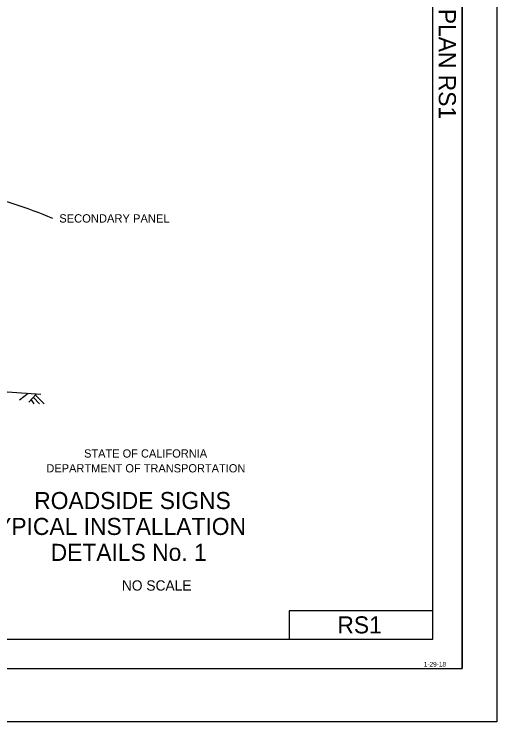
# Model space of a CAD drawing. Extents: x -894 to 866, y -476 to 714.
# Drawn here: x 456 to 866, y -476 to 125 of the extents above; entities that cross this region are included whole.
import ezdxf

# ---------------------------------------------------------------- set-up
doc = ezdxf.new("R2010")
doc.units = 0
for name, color, linetype in [('10 Sheet Format', 7, 'Continuous'), ('56 Stage 3 Anno', 7, 'Continuous'), ('57 Undefined', 7, 'Continuous'), ('59 Sndwall Anno', 7, 'Continuous'), ('60 Nongeo Data', 7, 'Continuous')]:
    doc.layers.add(name, color=color, linetype=linetype)

msp = doc.modelspace()

# ---------------------------------------------------------------- linework, layer by layer
at = {"layer": '10 Sheet Format'}
for p, q in [((836.55, 668.96), (836.55, -431.04)), ((811.55, -406.04), (811.55, 643.96)), ((689.5, -381.95), (689.5, -406.04)), ((811.55, -381.95), (689.5, -381.95)), ((-813.45, -406.04), (811.55, -406.04)), ((-863.46, -431.04), (836.55, -431.04))]:
    msp.add_line(p, q, dxfattribs=at)
for points in [[(-894.04, 713.56), (865.96, 713.56), (865.96, -476.44), (-894.04, -476.44)], [(-863.46, -431.04), (836.55, -431.04), (836.55, 668.96), (-863.46, 668.96)]]:
    msp.add_lwpolyline(points, close=True, dxfattribs=at)
at = {"layer": '56 Stage 3 Anno'}
msp.add_arc((304.24, -499.95), 487.83, 67.77458, 76.20271, dxfattribs=at)
at = {"layer": '59 Sndwall Anno'}
for p, q in [((467.85, -197.17), (460.3, -203)), ((474.59, -197.69), (468.2, -204.74)), ((470.22, -202.73), (472.57, -206.06)), ((472.32, -200.72), (477.46, -206.1)), ((473.93, -198.77), (481.5, -205.94))]:
    msp.add_line(p, q, dxfattribs=at)
at = {"layer": '60 Nongeo Data'}
msp.add_lwpolyline([(111.59, -172.27), (478.65, -197.94)], dxfattribs=at)

# ---------------------------------------------------------------- texts
at = {"layer": '10 Sheet Format'}
msp.add_text('2018 STANDARD PLAN RS1', height=14.5, rotation=270, dxfattribs=at).set_placement((816.65, 290.39))
for s, height, p in [('STATE OF CALIFORNIA', 7, (515.26, -251.73)), ('DEPARTMENT OF TRANSPORTATION', 7, (483.26, -264.34)), ('ROADSIDE SIGNS', 14.5, (472.91, -295.5)), ('TYPICAL INSTALLATION', 14.5, (428.72, -317.53)), ('DETAILS No. 1', 14.5, (486.89, -339.57)), ('NO SCALE', 8.75, (547.38, -364.86)), ('1-29-18', 4, (803.83, -429.47))]:
    msp.add_text(s, height=height, dxfattribs=at).set_placement(p)
at = {"layer": '57 Undefined'}
msp.add_text('SECONDARY PANEL', height=7.0866, dxfattribs=at).set_placement((494.19, -51.91))
at = {"layer": '60 Nongeo Data'}
msp.add_text('RS1', height=14.5, dxfattribs=at).set_placement((730.49, -401.24))

doc.saveas('drawing.dxf')
